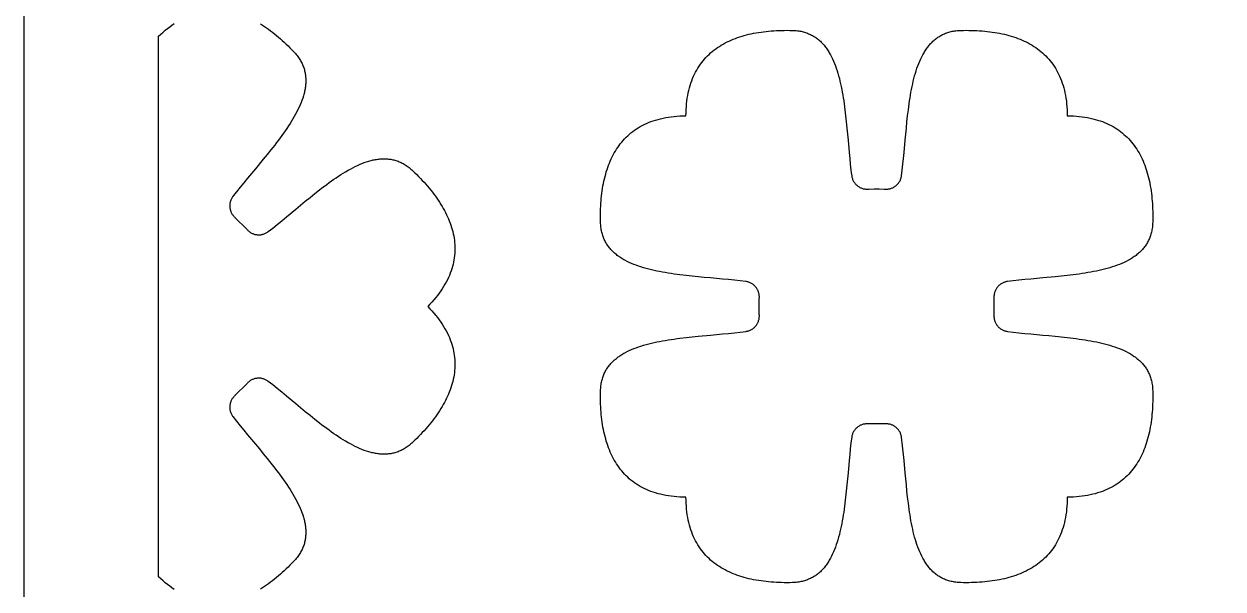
# Model space of a CAD drawing. Extents: x -1268 to 1319, y -900 to 956.
# Drawn here: x -629.1 to -183.9, y 428.7 to 638.5 of the extents above; entities that cross this region are included whole.
import ezdxf

# ---------------------------------------------------------------- set-up
doc = ezdxf.new("R2010")
doc.units = 0
doc.layers.add('LAYER_1', color=7, linetype='CONTINUOUS')

msp = doc.modelspace()

# ---------------------------------------------------------------- linework, layer by layer
at = {"layer": 'LAYER_1'}
for points in [[(-629.08, -900), (270.92, -900), (270.92, 900), (-629.08, 900)], [(-383.27, 604.39), (-383.25, 605.53), (-383.2, 606.66), (-383.13, 607.75), (-383.04, 608.83), (-382.92, 609.87), (-382.77, 610.9), (-382.6, 611.9), (-382.41, 612.87), (-382.2, 613.83), (-381.96, 614.76), (-381.7, 615.66), (-381.42, 616.55), (-381.11, 617.41), (-380.79, 618.25), (-380.44, 619.06), (-380.07, 619.86), (-379.68, 620.63), (-379.27, 621.38), (-378.84, 622.11), (-378.39, 622.81), (-377.92, 623.5), (-377.43, 624.17), (-376.92, 624.81), (-376.4, 625.44), (-375.85, 626.04), (-375.29, 626.63), (-374.71, 627.19), (-374.11, 627.73), (-373.5, 628.26), (-372.87, 628.77), (-372.22, 629.26), (-371.56, 629.72), (-370.88, 630.17), (-370.19, 630.61), (-369.48, 631.02), (-368.75, 631.42), (-368.01, 631.8), (-367.26, 632.16), (-366.49, 632.5), (-365.71, 632.83), (-364.92, 633.14), (-364.11, 633.43), (-363.29, 633.71), (-362.46, 633.97), (-361.62, 634.21), (-360.77, 634.44), (-359.9, 634.65), (-359.02, 634.85), (-358.14, 635.04), (-357.24, 635.2), (-356.33, 635.36), (-355.41, 635.49), (-354.48, 635.62), (-353.55, 635.73), (-352.6, 635.82), (-351.65, 635.91), (-350.69, 635.98), (-349.72, 636.03), (-348.74, 636.08), (-347.75, 636.1), (-346.76, 636.12), (-345.76, 636.13), (-344.76, 636.12), (-343.75, 636.1), (-343.27, 636.08), (-342.79, 636.05), (-342.33, 636.01), (-341.87, 635.96), (-341.42, 635.9), (-340.98, 635.83), (-340.55, 635.75), (-340.12, 635.65), (-339.7, 635.55), (-339.29, 635.43), (-338.89, 635.31), (-338.49, 635.18), (-338.1, 635.03), (-337.72, 634.88), (-337.35, 634.72), (-336.98, 634.54), (-336.62, 634.36), (-336.26, 634.17), (-335.92, 633.97), (-335.58, 633.76), (-335.24, 633.54), (-334.92, 633.31), (-334.6, 633.07), (-334.28, 632.83), (-333.97, 632.57), (-333.67, 632.31), (-333.38, 632.04), (-333.09, 631.76), (-332.8, 631.48), (-332.53, 631.18), (-332.25, 630.88), (-331.99, 630.57), (-331.73, 630.25), (-331.47, 629.92), (-331.23, 629.59), (-330.98, 629.25), (-330.74, 628.9), (-330.51, 628.55), (-330.28, 628.19), (-330.06, 627.82), (-329.85, 627.45), (-329.63, 627.06), (-329.22, 626.28), (-328.83, 625.48), (-328.46, 624.64), (-328.11, 623.79), (-327.77, 622.91), (-327.45, 622.02), (-327.15, 621.1), (-326.86, 620.16), (-326.59, 619.2), (-326.33, 618.23), (-326.09, 617.24), (-325.85, 616.23), (-325.63, 615.21), (-325.43, 614.18), (-325.23, 613.13), (-325.04, 612.07), (-324.87, 611), (-324.7, 609.91), (-324.54, 608.82), (-324.39, 607.72), (-324.25, 606.61), (-323.98, 604.38), (-323.74, 602.12), (-323.51, 599.86), (-323.09, 595.32), (-322.69, 590.82), (-322.47, 588.6), (-322.25, 586.41), (-322.01, 584.26), (-321.88, 583.21), (-321.75, 582.16), (-321.7, 581.88), (-321.64, 581.6), (-321.57, 581.32), (-321.48, 581.06), (-321.39, 580.8), (-321.28, 580.54), (-321.16, 580.29), (-321.03, 580.05), (-320.89, 579.82), (-320.73, 579.59), (-320.57, 579.38), (-320.4, 579.17), (-320.22, 578.97), (-320.03, 578.77), (-319.83, 578.59), (-319.62, 578.42), (-319.41, 578.26), (-319.19, 578.1), (-318.96, 577.96), (-318.72, 577.83), (-318.48, 577.7), (-318.23, 577.59), (-317.98, 577.49), (-317.72, 577.41), (-317.46, 577.33), (-317.19, 577.27), (-316.92, 577.22), (-316.64, 577.18), (-316.36, 577.16), (-316.08, 577.15), (-315.8, 577.15), (-315.51, 577.17), (-315.26, 577.19), (-313.41, 577.27), (-311.55, 577.27), (-309.7, 577.19), (-309.45, 577.17), (-309.16, 577.15), (-308.88, 577.15), (-308.59, 577.16), (-308.32, 577.18), (-308.04, 577.22), (-307.77, 577.27), (-307.5, 577.33), (-307.24, 577.41), (-306.98, 577.49), (-306.72, 577.59), (-306.48, 577.7), (-306.23, 577.83), (-306, 577.96), (-305.77, 578.1), (-305.55, 578.26), (-305.33, 578.42), (-305.13, 578.59), (-304.93, 578.77), (-304.74, 578.97), (-304.56, 579.17), (-304.39, 579.38), (-304.22, 579.59), (-304.07, 579.82), (-303.93, 580.05), (-303.8, 580.29), (-303.68, 580.54), (-303.57, 580.8), (-303.47, 581.06), (-303.39, 581.32), (-303.32, 581.6), (-303.26, 581.88), (-303.21, 582.16), (-302.95, 584.26), (-302.71, 586.41), (-302.48, 588.6), (-302.27, 590.82), (-301.86, 595.32), (-301.66, 597.59), (-301.44, 599.86), (-301.22, 602.12), (-300.97, 604.38), (-300.71, 606.61), (-300.57, 607.72), (-300.42, 608.82), (-300.26, 609.91), (-300.09, 611), (-299.91, 612.07), (-299.73, 613.13), (-299.53, 614.18), (-299.32, 615.21), (-299.1, 616.23), (-298.87, 617.24), (-298.63, 618.23), (-298.37, 619.2), (-298.09, 620.16), (-297.81, 621.1), (-297.5, 622.02), (-297.18, 622.91), (-296.85, 623.79), (-296.49, 624.64), (-296.12, 625.48), (-295.73, 626.28), (-295.32, 627.06), (-295.11, 627.45), (-294.89, 627.82), (-294.67, 628.19), (-294.45, 628.55), (-294.21, 628.9), (-293.98, 629.25), (-293.73, 629.59), (-293.48, 629.92), (-293.23, 630.25), (-292.97, 630.57), (-292.7, 630.88), (-292.43, 631.18), (-292.15, 631.48), (-291.87, 631.76), (-291.58, 632.04), (-291.29, 632.31), (-290.98, 632.57), (-290.68, 632.83), (-290.36, 633.07), (-290.04, 633.31), (-289.71, 633.54), (-289.38, 633.76), (-289.04, 633.97), (-288.69, 634.17), (-288.34, 634.36), (-287.98, 634.54), (-287.61, 634.72), (-287.24, 634.88), (-286.85, 635.03), (-286.47, 635.18), (-286.07, 635.31), (-285.67, 635.43), (-285.25, 635.55), (-284.84, 635.65), (-284.41, 635.75), (-283.98, 635.83), (-283.54, 635.9), (-283.09, 635.96), (-282.63, 636.01), (-282.16, 636.05), (-281.69, 636.08), (-281.21, 636.1), (-280.2, 636.12), (-279.19, 636.13), (-278.2, 636.12), (-277.2, 636.1), (-276.22, 636.08), (-275.24, 636.03), (-274.27, 635.98), (-273.31, 635.91), (-272.36, 635.82), (-271.41, 635.73), (-270.47, 635.62), (-269.55, 635.49), (-268.63, 635.36), (-267.72, 635.2), (-266.82, 635.04), (-265.93, 634.85), (-265.06, 634.65), (-264.19, 634.44), (-263.34, 634.21), (-262.49, 633.97), (-261.66, 633.71), (-260.84, 633.43), (-260.04, 633.14), (-259.24, 632.83), (-258.46, 632.5), (-257.7, 632.16), (-256.94, 631.8), (-256.21, 631.42), (-255.48, 631.02), (-254.77, 630.61), (-254.08, 630.17), (-253.4, 629.72), (-252.74, 629.26), (-252.09, 628.77), (-251.46, 628.26), (-250.84, 627.73), (-250.25, 627.19), (-249.67, 626.63), (-249.1, 626.04), (-248.56, 625.44), (-248.03, 624.81), (-247.53, 624.17), (-247.04, 623.5), (-246.57, 622.81), (-246.12, 622.11), (-245.69, 621.38), (-245.28, 620.63), (-244.89, 619.86), (-244.52, 619.06), (-244.17, 618.25), (-243.85, 617.41), (-243.54, 616.55), (-243.26, 615.66), (-243, 614.76), (-242.76, 613.83), (-242.54, 612.87), (-242.35, 611.9), (-242.18, 610.9), (-242.04, 609.87), (-241.92, 608.83), (-241.83, 607.75), (-241.75, 606.66), (-241.71, 605.53), (-241.69, 604.39), (-240.54, 604.37), (-239.42, 604.32), (-238.32, 604.25), (-237.25, 604.15), (-236.2, 604.03), (-235.18, 603.89), (-234.18, 603.72), (-233.2, 603.53), (-232.25, 603.32), (-231.32, 603.08), (-230.41, 602.82), (-229.53, 602.53), (-228.67, 602.23), (-227.83, 601.9), (-227.01, 601.56), (-226.22, 601.19), (-225.45, 600.8), (-224.7, 600.39), (-223.97, 599.96), (-223.26, 599.51), (-222.57, 599.04), (-221.91, 598.55), (-221.26, 598.04), (-220.64, 597.51), (-220.03, 596.97), (-219.45, 596.41), (-218.89, 595.83), (-218.34, 595.23), (-217.81, 594.62), (-217.31, 593.99), (-216.82, 593.34), (-216.35, 592.68), (-215.9, 592), (-215.47, 591.3), (-215.05, 590.59), (-214.66, 589.87), (-214.28, 589.13), (-213.92, 588.38), (-213.57, 587.61), (-213.25, 586.83), (-212.94, 586.04), (-212.64, 585.23), (-212.37, 584.41), (-212.11, 583.58), (-211.86, 582.74), (-211.63, 581.88), (-211.42, 581.02), (-211.22, 580.14), (-211.04, 579.25), (-210.87, 578.35), (-210.72, 577.45), (-210.58, 576.53), (-210.46, 575.6), (-210.35, 574.66), (-210.25, 573.72), (-210.17, 572.76), (-210.1, 571.8), (-210.04, 570.83), (-210, 569.86), (-209.97, 568.87), (-209.95, 567.88), (-209.95, 566.88), (-209.96, 565.88), (-209.97, 564.87), (-209.99, 564.38), (-210.02, 563.91), (-210.06, 563.45), (-210.11, 562.99), (-210.17, 562.54), (-210.25, 562.1), (-210.33, 561.66), (-210.42, 561.24), (-210.53, 560.82), (-210.64, 560.41), (-210.76, 560.01), (-210.9, 559.61), (-211.04, 559.22), (-211.2, 558.84), (-211.36, 558.46), (-211.53, 558.1), (-211.72, 557.74), (-211.91, 557.38), (-212.11, 557.03), (-212.32, 556.69), (-212.54, 556.36), (-212.77, 556.03), (-213, 555.71), (-213.25, 555.4), (-213.5, 555.09), (-213.76, 554.79), (-214.03, 554.49), (-214.31, 554.2), (-214.6, 553.92), (-214.89, 553.64), (-215.2, 553.37), (-215.51, 553.11), (-215.83, 552.85), (-216.15, 552.59), (-216.48, 552.34), (-216.82, 552.1), (-217.17, 551.86), (-217.53, 551.63), (-217.89, 551.4), (-218.25, 551.18), (-218.63, 550.96), (-219.01, 550.75), (-219.79, 550.34), (-220.6, 549.95), (-221.43, 549.58), (-222.28, 549.23), (-223.16, 548.89), (-224.06, 548.57), (-224.98, 548.27), (-225.91, 547.98), (-226.87, 547.71), (-227.84, 547.45), (-228.83, 547.2), (-229.84, 546.97), (-230.86, 546.75), (-231.9, 546.54), (-232.95, 546.35), (-234.01, 546.16), (-235.08, 545.98), (-236.16, 545.82), (-237.25, 545.66), (-238.35, 545.51), (-239.46, 545.37), (-241.7, 545.1), (-243.95, 544.86), (-246.22, 544.63), (-250.76, 544.21), (-255.26, 543.8), (-257.48, 543.59), (-259.66, 543.37), (-261.81, 543.13), (-262.87, 543), (-263.91, 542.86), (-264.2, 542.82), (-264.48, 542.76), (-264.75, 542.69), (-265.02, 542.6), (-265.28, 542.5), (-265.53, 542.4), (-265.78, 542.28), (-266.02, 542.14), (-266.25, 542), (-266.48, 541.85), (-266.7, 541.69), (-266.91, 541.52), (-267.11, 541.34), (-267.3, 541.15), (-267.48, 540.95), (-267.66, 540.74), (-267.82, 540.53), (-267.97, 540.31), (-268.12, 540.08), (-268.25, 539.84), (-268.37, 539.6), (-268.48, 539.35), (-268.58, 539.1), (-268.67, 538.84), (-268.74, 538.58), (-268.81, 538.31), (-268.86, 538.04), (-268.89, 537.76), (-268.92, 537.48), (-268.93, 537.2), (-268.92, 536.91), (-268.91, 536.63), (-268.91, 530.57), (-268.92, 530.28), (-268.93, 529.99), (-268.92, 529.71), (-268.89, 529.43), (-268.86, 529.16), (-268.81, 528.88), (-268.74, 528.62), (-268.67, 528.35), (-268.58, 528.09), (-268.48, 527.84), (-268.37, 527.59), (-268.25, 527.35), (-268.12, 527.12), (-267.97, 526.89), (-267.82, 526.67), (-267.66, 526.45), (-267.48, 526.24), (-267.3, 526.05), (-267.11, 525.86), (-266.91, 525.68), (-266.7, 525.5), (-266.48, 525.34), (-266.25, 525.19), (-266.02, 525.05), (-265.78, 524.92), (-265.53, 524.8), (-265.28, 524.69), (-265.02, 524.59), (-264.75, 524.51), (-264.48, 524.43), (-264.2, 524.38), (-263.91, 524.33), (-261.81, 524.07), (-259.66, 523.82), (-257.48, 523.6), (-255.26, 523.39), (-250.76, 522.98), (-248.49, 522.77), (-246.22, 522.56), (-243.95, 522.34), (-241.7, 522.09), (-239.46, 521.83), (-238.35, 521.68), (-237.25, 521.53), (-236.16, 521.38), (-235.08, 521.21), (-234.01, 521.03), (-232.95, 520.85), (-231.9, 520.65), (-230.86, 520.44), (-229.84, 520.22), (-228.83, 519.99), (-227.84, 519.74), (-226.87, 519.48), (-225.91, 519.21), (-224.98, 518.92), (-224.06, 518.62), (-223.16, 518.3), (-222.28, 517.97), (-221.43, 517.61), (-220.6, 517.24), (-219.79, 516.85), (-219.01, 516.44), (-218.63, 516.23), (-218.25, 516.01), (-217.89, 515.79), (-217.53, 515.56), (-217.17, 515.33), (-216.82, 515.09), (-216.48, 514.85), (-216.15, 514.6), (-215.83, 514.35), (-215.51, 514.09), (-215.2, 513.82), (-214.89, 513.55), (-214.6, 513.27), (-214.31, 512.99), (-214.03, 512.7), (-213.76, 512.4), (-213.5, 512.1), (-213.25, 511.79), (-213, 511.48), (-212.77, 511.16), (-212.54, 510.83), (-212.32, 510.5), (-212.11, 510.16), (-211.91, 509.81), (-211.72, 509.46), (-211.53, 509.1), (-211.36, 508.73), (-211.2, 508.35), (-211.04, 507.97), (-210.9, 507.58), (-210.76, 507.19), (-210.64, 506.78), (-210.53, 506.37), (-210.42, 505.95), (-210.33, 505.53), (-210.25, 505.09), (-210.17, 504.65), (-210.11, 504.2), (-210.06, 503.75), (-210.02, 503.28), (-209.99, 502.81), (-209.97, 502.33), (-209.96, 501.32), (-209.95, 500.31), (-209.95, 499.31), (-209.97, 498.32), (-210, 497.34), (-210.04, 496.36), (-210.1, 495.39), (-210.17, 494.43), (-210.25, 493.47), (-210.35, 492.53), (-210.46, 491.59), (-210.58, 490.66), (-210.72, 489.75), (-210.87, 488.84), (-211.04, 487.94), (-211.22, 487.05), (-211.42, 486.17), (-211.63, 485.31), (-211.86, 484.45), (-212.11, 483.61), (-212.37, 482.78), (-212.64, 481.96), (-212.94, 481.15), (-213.25, 480.36), (-213.57, 479.58), (-213.92, 478.81), (-214.28, 478.06), (-214.66, 477.32), (-215.05, 476.6), (-215.47, 475.89), (-215.9, 475.2), (-216.35, 474.52), (-216.82, 473.85), (-217.31, 473.21), (-217.81, 472.58), (-218.34, 471.96), (-218.89, 471.36), (-219.45, 470.78), (-220.03, 470.22), (-220.64, 469.68), (-221.26, 469.15), (-221.91, 468.64), (-222.57, 468.16), (-223.26, 467.69), (-223.97, 467.24), (-224.7, 466.81), (-225.45, 466.4), (-226.22, 466.01), (-227.01, 465.64), (-227.83, 465.29), (-228.67, 464.96), (-229.53, 464.66), (-230.41, 464.38), (-231.32, 464.11), (-232.25, 463.88), (-233.2, 463.66), (-234.18, 463.47), (-235.18, 463.3), (-236.2, 463.16), (-237.25, 463.04), (-238.32, 462.94), (-239.42, 462.87), (-240.54, 462.83), (-241.69, 462.81), (-241.71, 461.66), (-241.75, 460.54), (-241.83, 459.44), (-241.92, 458.37), (-242.04, 457.32), (-242.18, 456.29), (-242.35, 455.29), (-242.54, 454.32), (-242.76, 453.36), (-243, 452.44), (-243.26, 451.53), (-243.54, 450.65), (-243.85, 449.78), (-244.17, 448.95), (-244.52, 448.13), (-244.89, 447.34), (-245.28, 446.56), (-245.69, 445.81), (-246.12, 445.09), (-246.57, 444.38), (-247.04, 443.69), (-247.53, 443.03), (-248.03, 442.38), (-248.56, 441.76), (-249.1, 441.15), (-249.67, 440.57), (-250.25, 440), (-250.84, 439.46), (-251.46, 438.93), (-252.09, 438.42), (-252.74, 437.94), (-253.4, 437.47), (-254.08, 437.02), (-254.77, 436.59), (-255.48, 436.17), (-256.21, 435.78), (-256.94, 435.4), (-257.7, 435.04), (-258.46, 434.69), (-259.24, 434.37), (-260.04, 434.06), (-260.84, 433.76), (-261.66, 433.49), (-262.49, 433.22), (-263.34, 432.98), (-264.19, 432.75), (-265.06, 432.54), (-265.93, 432.34), (-266.82, 432.16), (-267.72, 431.99), (-268.63, 431.84), (-269.55, 431.7), (-270.47, 431.57), (-271.41, 431.46), (-272.36, 431.37), (-273.31, 431.28), (-274.27, 431.22), (-275.24, 431.16), (-276.22, 431.12), (-277.2, 431.09), (-278.2, 431.07), (-279.19, 431.07), (-280.2, 431.07), (-281.21, 431.09), (-281.69, 431.11), (-282.16, 431.14), (-282.63, 431.18), (-283.09, 431.23), (-283.54, 431.29), (-283.98, 431.36), (-284.41, 431.45), (-284.84, 431.54), (-285.25, 431.64), (-285.67, 431.76), (-286.07, 431.88), (-286.47, 432.02), (-286.85, 432.16), (-287.24, 432.31), (-287.61, 432.48), (-287.98, 432.65), (-288.34, 432.83), (-288.69, 433.02), (-289.04, 433.23), (-289.38, 433.44), (-289.71, 433.65), (-290.04, 433.88), (-290.36, 434.12), (-290.68, 434.36), (-290.98, 434.62), (-291.29, 434.88), (-291.58, 435.15), (-291.87, 435.43), (-292.15, 435.72), (-292.43, 436.01), (-292.7, 436.31), (-292.97, 436.62), (-293.23, 436.94), (-293.48, 437.27), (-293.73, 437.6), (-293.98, 437.94), (-294.21, 438.29), (-294.45, 438.64), (-294.67, 439), (-294.89, 439.37), (-295.11, 439.75), (-295.32, 440.13), (-295.73, 440.91), (-296.12, 441.72), (-296.49, 442.55), (-296.85, 443.4), (-297.18, 444.28), (-297.5, 445.18), (-297.81, 446.09), (-298.09, 447.03), (-298.37, 447.99), (-298.63, 448.96), (-298.87, 449.95), (-299.1, 450.96), (-299.32, 451.98), (-299.53, 453.01), (-299.73, 454.06), (-299.91, 455.12), (-300.09, 456.2), (-300.26, 457.28), (-300.42, 458.37), (-300.57, 459.47), (-300.71, 460.58), (-300.97, 462.81), (-301.22, 465.07), (-301.44, 467.33), (-301.86, 471.87), (-302.27, 476.38), (-302.48, 478.6), (-302.71, 480.78), (-302.95, 482.93), (-303.08, 483.99), (-303.21, 485.03), (-303.26, 485.32), (-303.32, 485.59), (-303.39, 485.87), (-303.47, 486.13), (-303.57, 486.4), (-303.68, 486.65), (-303.8, 486.9), (-303.93, 487.14), (-304.07, 487.37), (-304.22, 487.6), (-304.39, 487.82), (-304.56, 488.02), (-304.74, 488.23), (-304.93, 488.42), (-305.13, 488.6), (-305.33, 488.77), (-305.55, 488.94), (-305.77, 489.09), (-306, 489.23), (-306.23, 489.37), (-306.48, 489.49), (-306.72, 489.6), (-306.98, 489.7), (-307.24, 489.78), (-307.5, 489.86), (-307.77, 489.92), (-308.04, 489.97), (-308.32, 490.01), (-308.59, 490.03), (-308.88, 490.05), (-309.16, 490.04), (-309.45, 490.02), (-315.51, 490.02), (-315.8, 490.04), (-316.08, 490.05), (-316.36, 490.03), (-316.64, 490.01), (-316.92, 489.97), (-317.19, 489.92), (-317.46, 489.86), (-317.72, 489.78), (-317.98, 489.7), (-318.23, 489.6), (-318.48, 489.49), (-318.72, 489.37), (-318.96, 489.23), (-319.19, 489.09), (-319.41, 488.94), (-319.62, 488.77), (-319.83, 488.6), (-320.03, 488.42), (-320.22, 488.23), (-320.4, 488.02), (-320.57, 487.82), (-320.73, 487.6), (-320.89, 487.37), (-321.03, 487.14), (-321.16, 486.9), (-321.28, 486.65), (-321.39, 486.4), (-321.48, 486.13), (-321.57, 485.87), (-321.64, 485.59), (-321.7, 485.32), (-321.75, 485.03), (-322.01, 482.93), (-322.25, 480.78), (-322.47, 478.6), (-322.69, 476.38), (-323.09, 471.87), (-323.3, 469.61), (-323.51, 467.33), (-323.74, 465.07), (-323.98, 462.81), (-324.25, 460.58), (-324.39, 459.47), (-324.54, 458.37), (-324.7, 457.28), (-324.87, 456.2), (-325.04, 455.12), (-325.23, 454.06), (-325.43, 453.01), (-325.63, 451.98), (-325.85, 450.96), (-326.09, 449.95), (-326.33, 448.96), (-326.59, 447.99), (-326.86, 447.03), (-327.15, 446.09), (-327.45, 445.18), (-327.77, 444.28), (-328.11, 443.4), (-328.46, 442.55), (-328.83, 441.72), (-329.22, 440.91), (-329.63, 440.13), (-329.85, 439.75), (-330.06, 439.37), (-330.28, 439), (-330.51, 438.64), (-330.74, 438.29), (-330.98, 437.94), (-331.23, 437.6), (-331.47, 437.27), (-331.73, 436.94), (-331.99, 436.62), (-332.25, 436.31), (-332.53, 436.01), (-332.8, 435.72), (-333.09, 435.43), (-333.38, 435.15), (-333.67, 434.88), (-333.97, 434.62), (-334.28, 434.36), (-334.6, 434.12), (-334.92, 433.88), (-335.24, 433.65), (-335.58, 433.44), (-335.92, 433.23), (-336.26, 433.02), (-336.62, 432.83), (-336.98, 432.65), (-337.35, 432.48), (-337.72, 432.31), (-338.1, 432.16), (-338.49, 432.02), (-338.89, 431.88), (-339.29, 431.76), (-339.7, 431.64), (-340.12, 431.54), (-340.55, 431.45), (-340.98, 431.36), (-341.42, 431.29), (-341.87, 431.23), (-342.33, 431.18), (-342.79, 431.14), (-343.27, 431.11), (-343.75, 431.09), (-344.76, 431.07), (-345.76, 431.07), (-346.76, 431.07), (-347.75, 431.09), (-348.74, 431.12), (-349.72, 431.16), (-350.69, 431.22), (-351.65, 431.28), (-352.6, 431.37), (-353.55, 431.46), (-354.48, 431.57), (-355.41, 431.7), (-356.33, 431.84), (-357.24, 431.99), (-358.14, 432.16), (-359.02, 432.34), (-359.9, 432.54), (-360.77, 432.75), (-361.62, 432.98), (-362.46, 433.22), (-363.29, 433.49), (-364.11, 433.76), (-364.92, 434.06), (-365.71, 434.37), (-366.49, 434.69), (-367.26, 435.04), (-368.01, 435.4), (-368.75, 435.78), (-369.48, 436.17), (-370.19, 436.59), (-370.88, 437.02), (-371.56, 437.47), (-372.22, 437.94), (-372.87, 438.42), (-373.5, 438.93), (-374.11, 439.46), (-374.71, 440), (-375.29, 440.57), (-375.85, 441.15), (-376.4, 441.76), (-376.92, 442.38), (-377.43, 443.03), (-377.92, 443.69), (-378.39, 444.38), (-378.84, 445.09), (-379.27, 445.81), (-379.68, 446.56), (-380.07, 447.34), (-380.44, 448.13), (-380.79, 448.95), (-381.11, 449.78), (-381.42, 450.65), (-381.7, 451.53), (-381.96, 452.44), (-382.2, 453.36), (-382.41, 454.32), (-382.6, 455.29), (-382.77, 456.29), (-382.92, 457.32), (-383.04, 458.37), (-383.13, 459.44), (-383.2, 460.54), (-383.25, 461.66), (-383.27, 462.81), (-384.42, 462.83), (-385.54, 462.87), (-386.64, 462.94), (-387.71, 463.04), (-388.76, 463.16), (-389.78, 463.3), (-390.78, 463.47), (-391.76, 463.66), (-392.71, 463.88), (-393.64, 464.11), (-394.55, 464.38), (-395.43, 464.66), (-396.29, 464.96), (-397.13, 465.29), (-397.94, 465.64), (-398.74, 466.01), (-399.51, 466.4), (-400.26, 466.81), (-400.99, 467.24), (-401.7, 467.69), (-402.38, 468.16), (-403.05, 468.64), (-403.69, 469.15), (-404.32, 469.68), (-404.92, 470.22), (-405.51, 470.78), (-406.07, 471.36), (-406.62, 471.96), (-407.14, 472.58), (-407.65, 473.21), (-408.14, 473.85), (-408.61, 474.52), (-409.06, 475.2), (-409.49, 475.89), (-409.9, 476.6), (-410.3, 477.32), (-410.68, 478.06), (-411.04, 478.81), (-411.38, 479.58), (-411.71, 480.36), (-412.02, 481.15), (-412.31, 481.96), (-412.59, 482.78), (-412.85, 483.61), (-413.09, 484.45), (-413.32, 485.31), (-413.54, 486.17), (-413.73, 487.05), (-413.92, 487.94), (-414.09, 488.84), (-414.24, 489.75), (-414.38, 490.66), (-414.5, 491.59), (-414.61, 492.53), (-414.71, 493.47), (-414.79, 494.43), (-414.86, 495.39), (-414.92, 496.36), (-414.96, 497.34), (-414.99, 498.32), (-415, 499.31), (-415.01, 500.31), (-415, 501.32), (-414.98, 502.33), (-414.97, 502.81), (-414.94, 503.28), (-414.9, 503.75), (-414.85, 504.2), (-414.78, 504.65), (-414.71, 505.09), (-414.63, 505.53), (-414.54, 505.95), (-414.43, 506.37), (-414.32, 506.78), (-414.19, 507.19), (-414.06, 507.58), (-413.92, 507.97), (-413.76, 508.35), (-413.6, 508.73), (-413.42, 509.1), (-413.24, 509.46), (-413.05, 509.81), (-412.85, 510.16), (-412.64, 510.5), (-412.42, 510.83), (-412.19, 511.16), (-411.96, 511.48), (-411.71, 511.79), (-411.46, 512.1), (-411.19, 512.4), (-410.92, 512.7), (-410.64, 512.99), (-410.36, 513.27), (-410.06, 513.55), (-409.76, 513.82), (-409.45, 514.09), (-409.13, 514.35), (-408.81, 514.6), (-408.47, 514.85), (-408.13, 515.09), (-407.79, 515.33), (-407.43, 515.56), (-407.07, 515.79), (-406.7, 516.01), (-406.33, 516.23), (-405.95, 516.44), (-405.17, 516.85), (-404.36, 517.24), (-403.53, 517.61), (-402.67, 517.97), (-401.8, 518.3), (-400.9, 518.62), (-399.98, 518.92), (-399.04, 519.21), (-398.09, 519.48), (-397.11, 519.74), (-396.12, 519.99), (-395.12, 520.22), (-394.1, 520.44), (-393.06, 520.65), (-392.01, 520.85), (-390.95, 521.03), (-389.88, 521.21), (-388.8, 521.38), (-387.71, 521.53), (-386.6, 521.68), (-385.5, 521.83), (-383.26, 522.09), (-381.01, 522.34), (-378.74, 522.56), (-374.2, 522.98), (-369.7, 523.39), (-367.48, 523.6), (-365.29, 523.82), (-363.15, 524.07), (-362.09, 524.19), (-361.04, 524.33), (-360.76, 524.38), (-360.48, 524.43), (-360.21, 524.51), (-359.94, 524.59), (-359.68, 524.69), (-359.42, 524.8), (-359.18, 524.92), (-358.94, 525.05), (-358.7, 525.19), (-358.48, 525.34), (-358.26, 525.5), (-358.05, 525.68), (-357.85, 525.86), (-357.66, 526.05), (-357.47, 526.24), (-357.3, 526.45), (-357.14, 526.67), (-356.98, 526.89), (-356.84, 527.12), (-356.71, 527.35), (-356.59, 527.59), (-356.48, 527.84), (-356.38, 528.09), (-356.29, 528.35), (-356.21, 528.62), (-356.15, 528.88), (-356.1, 529.16), (-356.06, 529.43), (-356.04, 529.71), (-356.03, 529.99), (-356.03, 530.28), (-356.05, 530.57), (-356.05, 536.63), (-356.03, 536.91), (-356.03, 537.2), (-356.04, 537.48), (-356.06, 537.76), (-356.1, 538.04), (-356.15, 538.31), (-356.21, 538.58), (-356.29, 538.84), (-356.38, 539.1), (-356.48, 539.35), (-356.59, 539.6), (-356.71, 539.84), (-356.84, 540.08), (-356.98, 540.31), (-357.14, 540.53), (-357.3, 540.74), (-357.47, 540.95), (-357.66, 541.15), (-357.85, 541.34), (-358.05, 541.52), (-358.26, 541.69), (-358.48, 541.85), (-358.7, 542), (-358.94, 542.14), (-359.18, 542.28), (-359.42, 542.4), (-359.68, 542.5), (-359.94, 542.6), (-360.21, 542.69), (-360.48, 542.76), (-360.76, 542.82), (-361.04, 542.86), (-363.15, 543.13), (-365.29, 543.37), (-367.48, 543.59), (-369.7, 543.8), (-374.2, 544.21), (-376.47, 544.42), (-378.74, 544.63), (-381.01, 544.86), (-383.26, 545.1), (-385.5, 545.37), (-386.6, 545.51), (-387.71, 545.66), (-388.8, 545.82), (-389.88, 545.98), (-390.95, 546.16), (-392.01, 546.35), (-393.06, 546.54), (-394.1, 546.75), (-395.12, 546.97), (-396.12, 547.2), (-397.11, 547.45), (-398.09, 547.71), (-399.04, 547.98), (-399.98, 548.27), (-400.9, 548.57), (-401.8, 548.89), (-402.67, 549.23), (-403.53, 549.58), (-404.36, 549.95), (-405.17, 550.34), (-405.95, 550.75), (-406.33, 550.96), (-406.7, 551.18), (-407.07, 551.4), (-407.43, 551.63), (-407.79, 551.86), (-408.13, 552.1), (-408.47, 552.34), (-408.81, 552.59), (-409.13, 552.85), (-409.45, 553.11), (-409.76, 553.37), (-410.06, 553.64), (-410.36, 553.92), (-410.64, 554.2), (-410.92, 554.49), (-411.19, 554.79), (-411.46, 555.09), (-411.71, 555.4), (-411.96, 555.71), (-412.19, 556.03), (-412.42, 556.36), (-412.64, 556.69), (-412.85, 557.03), (-413.05, 557.38), (-413.24, 557.74), (-413.42, 558.1), (-413.6, 558.46), (-413.76, 558.84), (-413.92, 559.22), (-414.06, 559.61), (-414.19, 560.01), (-414.32, 560.41), (-414.43, 560.82), (-414.54, 561.24), (-414.63, 561.66), (-414.71, 562.1), (-414.78, 562.54), (-414.85, 562.99), (-414.9, 563.45), (-414.94, 563.91), (-414.97, 564.38), (-414.98, 564.87), (-415, 565.88), (-415.01, 566.88), (-415, 567.88), (-414.99, 568.87), (-414.96, 569.86), (-414.92, 570.83), (-414.86, 571.8), (-414.79, 572.76), (-414.71, 573.72), (-414.61, 574.66), (-414.5, 575.6), (-414.38, 576.53), (-414.24, 577.45), (-414.09, 578.35), (-413.92, 579.25), (-413.73, 580.14), (-413.54, 581.02), (-413.32, 581.88), (-413.09, 582.74), (-412.85, 583.58), (-412.59, 584.41), (-412.31, 585.23), (-412.02, 586.04), (-411.71, 586.83), (-411.38, 587.61), (-411.04, 588.38), (-410.68, 589.13), (-410.3, 589.87), (-409.9, 590.59), (-409.49, 591.3), (-409.06, 592), (-408.61, 592.68), (-408.14, 593.34), (-407.65, 593.99), (-407.14, 594.62), (-406.62, 595.23), (-406.07, 595.83), (-405.51, 596.41), (-404.92, 596.97), (-404.32, 597.51), (-403.69, 598.04), (-403.05, 598.55), (-402.38, 599.04), (-401.7, 599.51), (-400.99, 599.96), (-400.26, 600.39), (-399.51, 600.8), (-398.74, 601.19), (-397.94, 601.56), (-397.13, 601.9), (-396.29, 602.23), (-395.43, 602.53), (-394.55, 602.82), (-393.64, 603.08), (-392.71, 603.32), (-391.76, 603.53), (-390.78, 603.72), (-389.78, 603.89), (-388.76, 604.03), (-387.71, 604.15), (-386.64, 604.25), (-385.54, 604.32), (-384.42, 604.37)]]:
    msp.add_lwpolyline(points, close=True, dxfattribs=at)
for points in [[(-573.32, 428.52), (-574.14, 429.1), (-574.97, 429.72), (-575.79, 430.36), (-576.61, 431.04), (-577.43, 431.76), (-578.26, 432.51), (-579.08, 433.29), (-579.08, 512.88), (-579.08, 554.32), (-579.08, 633.9), (-578.26, 634.68), (-577.43, 635.43), (-576.61, 636.15), (-575.79, 636.83), (-574.97, 637.48), (-574.14, 638.09), (-573.32, 638.67)], [(-541.3, 638.56), (-540.54, 638.08), (-539.79, 637.58), (-539.04, 637.06), (-538.29, 636.53), (-537.55, 635.98), (-536.81, 635.42), (-536.07, 634.83), (-535.34, 634.23), (-534.61, 633.62), (-533.88, 632.99), (-533.16, 632.35), (-532.44, 631.69), (-531.72, 631.01), (-531.01, 630.33), (-530.31, 629.63), (-529.6, 628.91), (-528.91, 628.19), (-528.58, 627.84), (-528.26, 627.48), (-527.96, 627.12), (-527.68, 626.76), (-527.4, 626.4), (-527.14, 626.04), (-526.89, 625.67), (-526.66, 625.31), (-526.44, 624.94), (-526.23, 624.57), (-526.03, 624.19), (-525.84, 623.82), (-525.67, 623.44), (-525.51, 623.06), (-525.36, 622.68), (-525.22, 622.3), (-525.1, 621.92), (-524.98, 621.53), (-524.88, 621.14), (-524.79, 620.75), (-524.7, 620.36), (-524.63, 619.97), (-524.57, 619.58), (-524.53, 619.18), (-524.49, 618.78), (-524.46, 618.38), (-524.44, 617.98), (-524.43, 617.58), (-524.44, 617.18), (-524.45, 616.77), (-524.47, 616.37), (-524.5, 615.96), (-524.54, 615.55), (-524.59, 615.14), (-524.65, 614.73), (-524.72, 614.32), (-524.8, 613.9), (-524.89, 613.49), (-524.98, 613.07), (-525.08, 612.66), (-525.2, 612.24), (-525.32, 611.82), (-525.58, 610.98), (-525.87, 610.13), (-526.2, 609.28), (-526.55, 608.43), (-526.93, 607.57), (-527.34, 606.71), (-527.78, 605.84), (-528.24, 604.98), (-528.72, 604.11), (-529.23, 603.24), (-529.75, 602.36), (-530.3, 601.49), (-530.87, 600.61), (-531.45, 599.73), (-532.05, 598.85), (-532.67, 597.97), (-533.31, 597.09), (-533.95, 596.2), (-534.61, 595.32), (-535.28, 594.43), (-535.97, 593.55), (-537.36, 591.78), (-538.78, 590.02), (-540.23, 588.25), (-543.14, 584.75), (-546.03, 581.27), (-547.45, 579.56), (-548.84, 577.85), (-550.19, 576.16), (-550.85, 575.32), (-551.49, 574.49), (-551.66, 574.26), (-551.81, 574.02), (-551.95, 573.77), (-552.08, 573.52), (-552.2, 573.27), (-552.3, 573.01), (-552.39, 572.75), (-552.47, 572.49), (-552.54, 572.23), (-552.59, 571.96), (-552.63, 571.69), (-552.65, 571.42), (-552.67, 571.15), (-552.67, 570.88), (-552.66, 570.61), (-552.63, 570.34), (-552.6, 570.08), (-552.55, 569.81), (-552.49, 569.55), (-552.42, 569.29), (-552.33, 569.03), (-552.24, 568.78), (-552.13, 568.53), (-552.01, 568.28), (-551.87, 568.04), (-551.73, 567.81), (-551.57, 567.58), (-551.4, 567.36), (-551.22, 567.15), (-551.03, 566.94), (-550.82, 566.74), (-550.61, 566.55), (-546.32, 562.26), (-546.13, 562.05), (-545.93, 561.84), (-545.73, 561.65), (-545.51, 561.47), (-545.29, 561.3), (-545.06, 561.15), (-544.83, 561), (-544.59, 560.87), (-544.35, 560.75), (-544.1, 560.64), (-543.84, 560.54), (-543.59, 560.46), (-543.33, 560.38), (-543.06, 560.32), (-542.8, 560.27), (-542.53, 560.24), (-542.26, 560.21), (-541.99, 560.2), (-541.72, 560.21), (-541.45, 560.22), (-541.18, 560.25), (-540.91, 560.29), (-540.65, 560.34), (-540.38, 560.4), (-540.12, 560.48), (-539.86, 560.57), (-539.6, 560.67), (-539.35, 560.79), (-539.1, 560.92), (-538.86, 561.06), (-538.62, 561.22), (-538.38, 561.38), (-536.71, 562.68), (-535.02, 564.03), (-533.32, 565.42), (-531.6, 566.84), (-528.13, 569.73), (-526.38, 571.19), (-524.62, 572.65), (-522.86, 574.09), (-521.09, 575.51), (-519.32, 576.91), (-518.44, 577.59), (-517.55, 578.26), (-516.67, 578.92), (-515.79, 579.57), (-514.9, 580.2), (-514.02, 580.82), (-513.14, 581.42), (-512.26, 582.01), (-511.39, 582.57), (-510.51, 583.12), (-509.64, 583.65), (-508.76, 584.15), (-507.9, 584.64), (-507.03, 585.09), (-506.16, 585.53), (-505.3, 585.94), (-504.45, 586.32), (-503.59, 586.67), (-502.74, 587), (-501.9, 587.29), (-501.05, 587.56), (-500.63, 587.68), (-500.22, 587.79), (-499.8, 587.89), (-499.38, 587.99), (-498.97, 588.07), (-498.55, 588.15), (-498.14, 588.22), (-497.73, 588.28), (-497.32, 588.33), (-496.91, 588.37), (-496.5, 588.4), (-496.1, 588.42), (-495.69, 588.44), (-495.29, 588.44), (-494.89, 588.43), (-494.49, 588.41), (-494.09, 588.39), (-493.69, 588.35), (-493.3, 588.3), (-492.9, 588.24), (-492.51, 588.17), (-492.12, 588.09), (-491.73, 588), (-491.34, 587.89), (-490.96, 587.78), (-490.57, 587.65), (-490.19, 587.51), (-489.81, 587.36), (-489.43, 587.2), (-489.05, 587.03), (-488.68, 586.84), (-488.31, 586.65), (-487.94, 586.44), (-487.57, 586.21), (-487.2, 585.98), (-486.83, 585.73), (-486.47, 585.47), (-486.11, 585.2), (-485.75, 584.91), (-485.39, 584.61), (-485.04, 584.29), (-484.68, 583.97), (-483.96, 583.27), (-483.24, 582.56), (-482.54, 581.85), (-481.85, 581.14), (-481.17, 580.42), (-480.51, 579.7), (-479.87, 578.97), (-479.24, 578.24), (-478.62, 577.51), (-478.02, 576.78), (-477.43, 576.04), (-476.87, 575.29), (-476.32, 574.54), (-475.78, 573.79), (-475.26, 573.04), (-474.77, 572.28), (-474.29, 571.52), (-473.82, 570.76), (-473.38, 569.99), (-472.96, 569.22), (-472.56, 568.45), (-472.17, 567.68), (-471.81, 566.9), (-471.47, 566.12), (-471.15, 565.34), (-470.85, 564.55), (-470.57, 563.76), (-470.32, 562.98), (-470.08, 562.18), (-469.88, 561.39), (-469.69, 560.59), (-469.53, 559.79), (-469.39, 558.99), (-469.28, 558.19), (-469.19, 557.39), (-469.13, 556.58), (-469.09, 555.77), (-469.08, 554.96), (-469.1, 554.15), (-469.14, 553.34), (-469.21, 552.53), (-469.31, 551.71), (-469.43, 550.89), (-469.58, 550.08), (-469.77, 549.26), (-469.98, 548.44), (-470.22, 547.62), (-470.49, 546.8), (-470.79, 545.98), (-471.12, 545.15), (-471.48, 544.33), (-471.88, 543.5), (-472.3, 542.68), (-472.76, 541.85), (-473.25, 541.03), (-473.77, 540.2), (-474.32, 539.38), (-474.91, 538.55), (-475.53, 537.73), (-476.19, 536.9), (-476.88, 536.07), (-477.61, 535.25), (-478.37, 534.42), (-479.16, 533.6), (-478.37, 532.77), (-477.61, 531.94), (-476.88, 531.12), (-476.19, 530.29), (-475.53, 529.47), (-474.91, 528.64), (-474.32, 527.81), (-473.77, 526.99), (-473.25, 526.16), (-472.76, 525.34), (-472.3, 524.51), (-471.88, 523.69), (-471.48, 522.86), (-471.12, 522.04), (-470.79, 521.22), (-470.49, 520.39), (-470.22, 519.57), (-469.98, 518.75), (-469.77, 517.93), (-469.58, 517.11), (-469.43, 516.3), (-469.31, 515.48), (-469.21, 514.67), (-469.14, 513.85), (-469.1, 513.04), (-469.08, 512.23), (-469.09, 511.42), (-469.13, 510.61), (-469.19, 509.81), (-469.28, 509), (-469.39, 508.2), (-469.53, 507.4), (-469.69, 506.6), (-469.88, 505.8), (-470.08, 505.01), (-470.32, 504.22), (-470.57, 503.43), (-470.85, 502.64), (-471.15, 501.85), (-471.47, 501.07), (-471.81, 500.29), (-472.17, 499.51), (-472.56, 498.74), (-472.96, 497.97), (-473.38, 497.2), (-473.82, 496.43), (-474.29, 495.67), (-474.77, 494.91), (-475.26, 494.15), (-475.78, 493.4), (-476.32, 492.65), (-476.87, 491.9), (-477.43, 491.16), (-478.02, 490.42), (-478.62, 489.68), (-479.24, 488.95), (-479.87, 488.22), (-480.51, 487.49), (-481.17, 486.77), (-481.85, 486.05), (-482.54, 485.34), (-483.24, 484.63), (-483.96, 483.93), (-484.68, 483.23), (-485.04, 482.9), (-485.39, 482.58), (-485.75, 482.28), (-486.11, 482), (-486.47, 481.72), (-486.83, 481.46), (-487.2, 481.21), (-487.57, 480.98), (-487.94, 480.75), (-488.31, 480.54), (-488.68, 480.35), (-489.05, 480.16), (-489.43, 479.99), (-489.81, 479.83), (-490.19, 479.68), (-490.57, 479.54), (-490.96, 479.41), (-491.34, 479.3), (-491.73, 479.2), (-492.12, 479.1), (-492.51, 479.02), (-492.9, 478.95), (-493.3, 478.89), (-493.69, 478.85), (-494.09, 478.81), (-494.49, 478.78), (-494.89, 478.76), (-495.29, 478.75), (-495.69, 478.76), (-496.1, 478.77), (-496.5, 478.79), (-496.91, 478.82), (-497.32, 478.86), (-497.73, 478.91), (-498.14, 478.97), (-498.55, 479.04), (-498.97, 479.12), (-499.38, 479.21), (-499.8, 479.3), (-500.22, 479.4), (-500.63, 479.51), (-501.05, 479.63), (-501.9, 479.9), (-502.74, 480.19), (-503.59, 480.52), (-504.45, 480.87), (-505.3, 481.25), (-506.16, 481.66), (-507.03, 482.1), (-507.9, 482.56), (-508.76, 483.04), (-509.64, 483.55), (-510.51, 484.07), (-511.39, 484.62), (-512.26, 485.19), (-513.14, 485.77), (-514.02, 486.37), (-514.9, 486.99), (-515.79, 487.63), (-516.67, 488.27), (-517.55, 488.93), (-518.44, 489.6), (-519.32, 490.29), (-521.09, 491.68), (-522.86, 493.1), (-524.62, 494.54), (-528.13, 497.46), (-531.6, 500.35), (-533.32, 501.77), (-535.02, 503.16), (-536.71, 504.51), (-537.55, 505.16), (-538.38, 505.81), (-538.62, 505.98), (-538.86, 506.13), (-539.1, 506.27), (-539.35, 506.4), (-539.6, 506.52), (-539.86, 506.62), (-540.12, 506.71), (-540.38, 506.79), (-540.65, 506.86), (-540.91, 506.91), (-541.18, 506.95), (-541.45, 506.97), (-541.72, 506.99), (-541.99, 506.99), (-542.26, 506.98), (-542.53, 506.95), (-542.8, 506.92), (-543.06, 506.87), (-543.33, 506.81), (-543.59, 506.74), (-543.84, 506.65), (-544.1, 506.55), (-544.35, 506.45), (-544.59, 506.32), (-544.83, 506.19), (-545.06, 506.05), (-545.29, 505.89), (-545.51, 505.72), (-545.73, 505.54), (-545.93, 505.35), (-546.13, 505.14), (-546.32, 504.93), (-550.61, 500.64), (-550.82, 500.45), (-551.03, 500.25), (-551.22, 500.05), (-551.4, 499.83), (-551.57, 499.61), (-551.73, 499.38), (-551.87, 499.15), (-552.01, 498.91), (-552.13, 498.66), (-552.24, 498.42), (-552.33, 498.16), (-552.42, 497.91), (-552.49, 497.64), (-552.55, 497.38), (-552.6, 497.12), (-552.63, 496.85), (-552.66, 496.58), (-552.67, 496.31), (-552.67, 496.04), (-552.65, 495.77), (-552.63, 495.5), (-552.59, 495.23), (-552.54, 494.97), (-552.47, 494.7), (-552.39, 494.44), (-552.3, 494.18), (-552.2, 493.92), (-552.08, 493.67), (-551.95, 493.42), (-551.81, 493.18), (-551.66, 492.94), (-551.49, 492.7), (-550.19, 491.03), (-548.84, 489.34), (-547.45, 487.64), (-546.03, 485.92), (-543.14, 482.45), (-541.68, 480.7), (-540.23, 478.94), (-538.78, 477.18), (-537.36, 475.41), (-535.97, 473.64), (-535.28, 472.76), (-534.61, 471.87), (-533.95, 470.99), (-533.31, 470.11), (-532.67, 469.22), (-532.05, 468.34), (-531.45, 467.46), (-530.87, 466.58), (-530.3, 465.7), (-529.75, 464.83), (-529.23, 463.96), (-528.72, 463.08), (-528.24, 462.21), (-527.78, 461.35), (-527.34, 460.48), (-526.93, 459.62), (-526.55, 458.77), (-526.2, 457.91), (-525.87, 457.06), (-525.58, 456.22), (-525.32, 455.37), (-525.2, 454.95), (-525.08, 454.54), (-524.98, 454.12), (-524.89, 453.7), (-524.8, 453.29), (-524.72, 452.87), (-524.65, 452.46), (-524.59, 452.05), (-524.54, 451.64), (-524.5, 451.23), (-524.47, 450.82), (-524.45, 450.42), (-524.44, 450.01), (-524.43, 449.61), (-524.44, 449.21), (-524.46, 448.81), (-524.49, 448.41), (-524.53, 448.01), (-524.57, 447.62), (-524.63, 447.22), (-524.7, 446.83), (-524.79, 446.44), (-524.88, 446.05), (-524.98, 445.66), (-525.1, 445.28), (-525.22, 444.89), (-525.36, 444.51), (-525.51, 444.13), (-525.67, 443.75), (-525.84, 443.37), (-526.03, 443), (-526.23, 442.63), (-526.44, 442.25), (-526.66, 441.89), (-526.89, 441.52), (-527.14, 441.15), (-527.4, 440.79), (-527.68, 440.43), (-527.96, 440.07), (-528.26, 439.71), (-528.58, 439.36), (-528.91, 439), (-529.6, 438.28), (-530.31, 437.57), (-531.01, 436.87), (-531.72, 436.18), (-532.44, 435.51), (-533.16, 434.85), (-533.88, 434.2), (-534.61, 433.57), (-535.34, 432.96), (-536.07, 432.36), (-536.81, 431.78), (-537.55, 431.21), (-538.29, 430.66), (-539.04, 430.13), (-539.79, 429.61), (-540.54, 429.11), (-541.3, 428.63)]]:
    msp.add_lwpolyline(points, dxfattribs=at)

doc.saveas('drawing.dxf')
